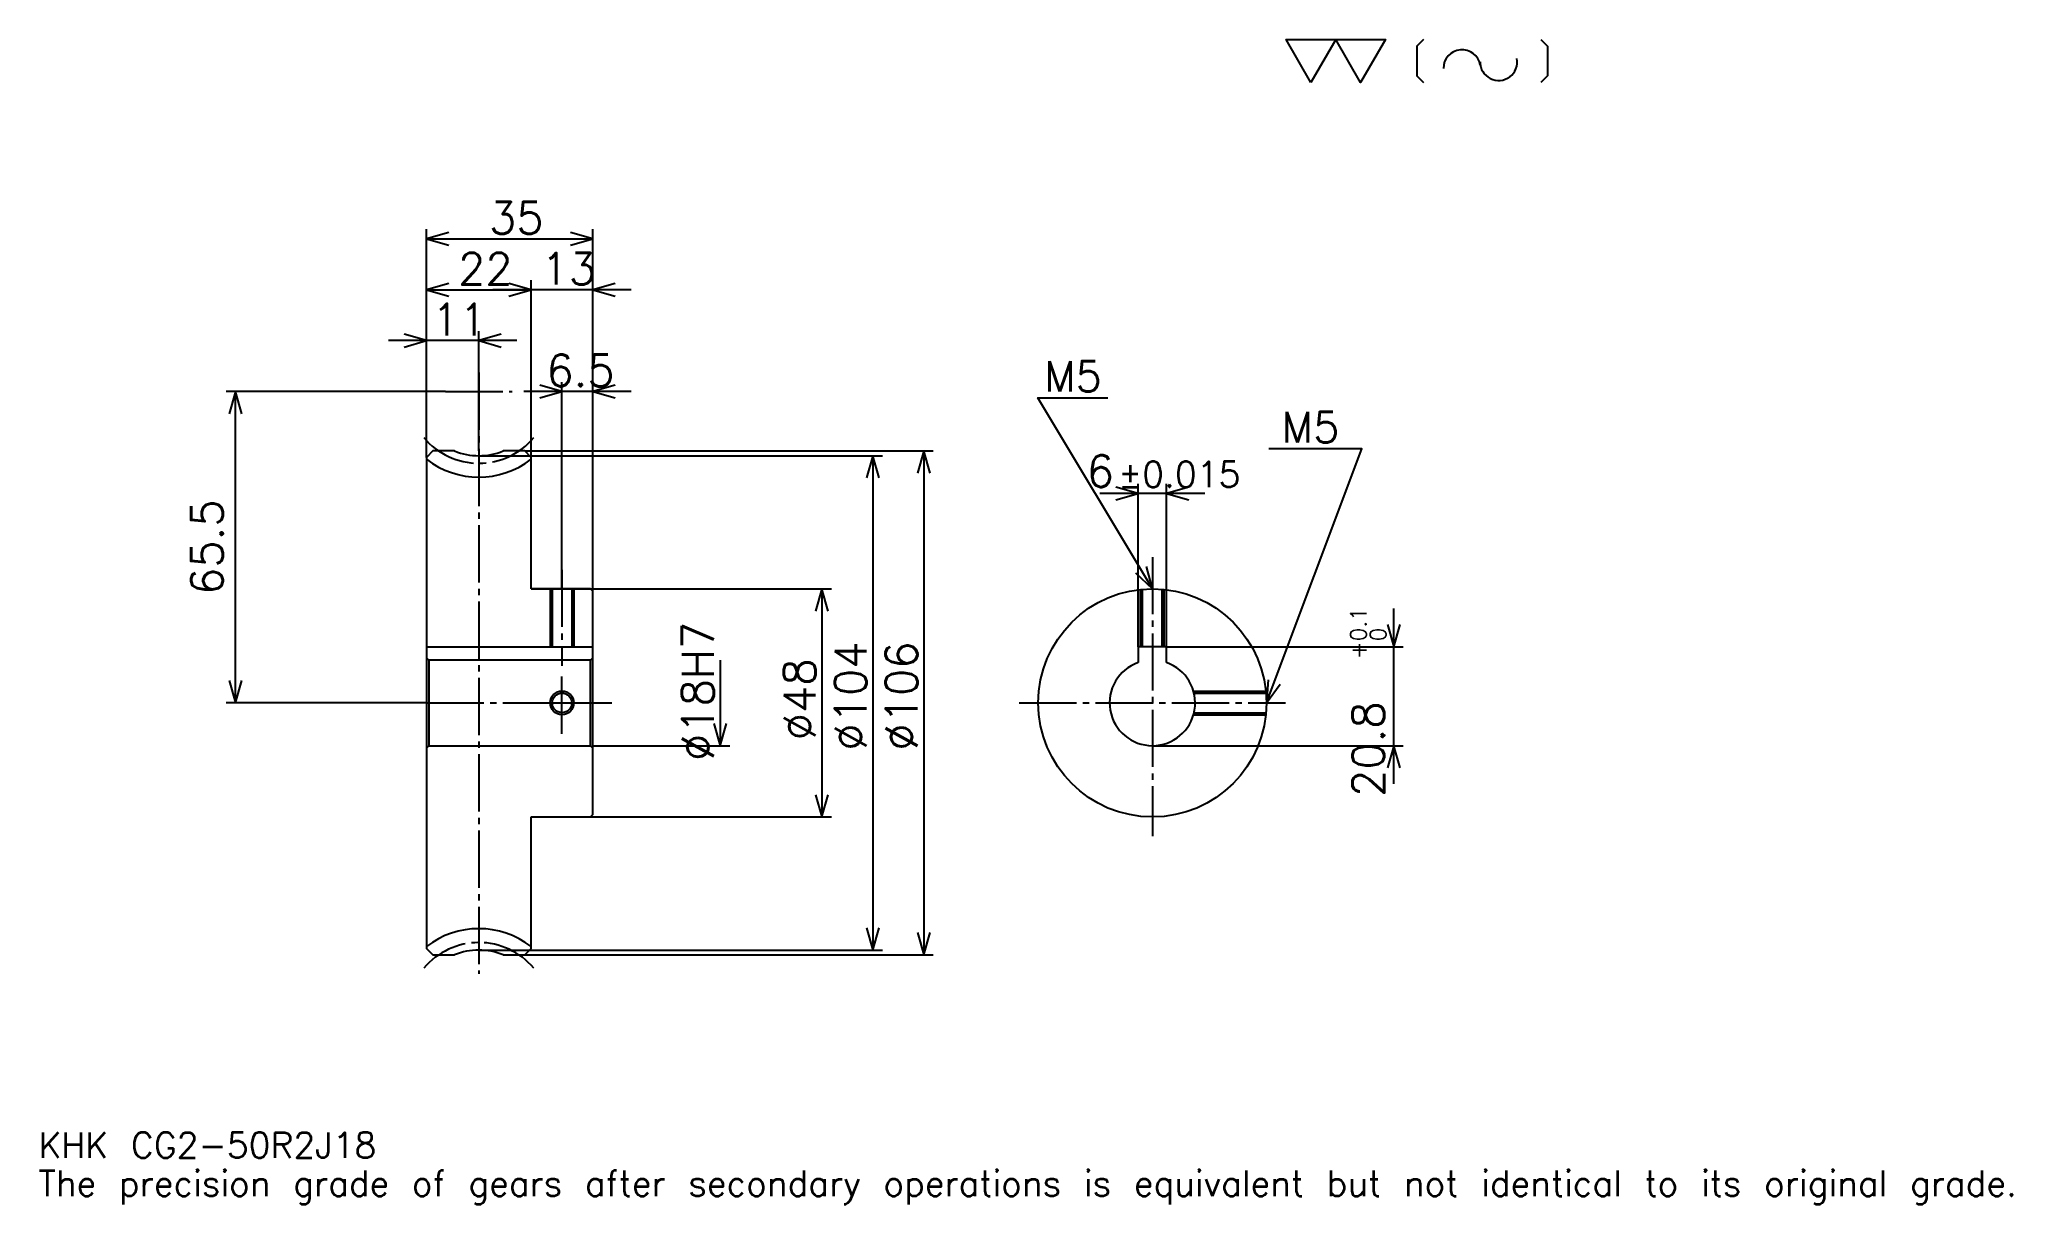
# Model space of a CAD drawing. Extents: x 14 to 429, y 5 to 250.
import ezdxf

# ---------------------------------------------------------------- set-up
doc = ezdxf.new("R2010")
doc.units = 0
doc.linetypes.add('DASHDOT', pattern=[16.064517, 12.048387, -1.33871, 1.33871, -1.33871])
doc.layers.get('0').update_dxf_attribs({"linetype": 'CONTINUOUS'})
doc.layers.add('DASHDOT', color=6, linetype='DASHDOT')
doc.styles.add('KANJI', font='TXT', dxfattribs={"bigfont": 'BIGFONT'})

msp = doc.modelspace()

# ---------------------------------------------------------------- linework, layer by layer
at = {"color": 5}
for p, q in [((95.048393, 163.443558), (95.048393, 210.080658)), ((95.048393, 208.072586), (130.048401, 208.072586)), ((130.048401, 163.443558), (130.048401, 210.080658)), ((117.048393, 163.443558), (117.048393, 199.370972)), ((95.048393, 197.362915), (117.048393, 197.362915)), ((138.080658, 197.362915), (109.016136, 197.362915)), ((106.048393, 163.443558), (106.048393, 188.661301)), ((114.08065, 186.653229), (87.016136, 186.653229)), ((99.064522, 175.943558), (52.87904, 175.943558)), ((54.887104, 110.443558), (54.887104, 175.943558)), ((138.080658, 175.943558), (115.516136, 175.943558)), ((123.548393, 163.443558), (123.548393, 177.95163)), ((95.048393, 162.104843), (95.048393, 163.443558)), ((106.048393, 162.443558), (130.048401, 162.443558)), ((115.709686, 163.443558), (130.048401, 163.443558)), ((117.048393, 162.104843), (117.048393, 163.443558)), ((123.548393, 134.443558), (123.548393, 163.443558)), ((123.548393, 134.443558), (123.548393, 163.443558)), ((130.048401, 163.443558), (201.669357, 163.443558)), ((130.048401, 133.943558), (130.048401, 163.443558)), ((130.048401, 162.443558), (190.959686, 162.443558)), ((188.95163, 162.443558), (188.95163, 58.443558)), ((199.661285, 163.443558), (199.661285, 57.443558)), ((258.790314, 154.5242), (236.7258, 154.5242)), ((244.758057, 122.243561), (244.758057, 156.532257)), ((250.758057, 122.243561), (250.758057, 156.532257)), ((117.048393, 134.443558), (130.048401, 134.443558)), ((130.048401, 134.443558), (180.25, 134.443558)), ((178.241943, 134.443558), (178.241943, 86.443558)), ((298.532257, 93.411301), (298.532257, 130.275818)), ((250.758057, 122.243561), (300.540344, 122.243561)), ((156.822586, 119.443558), (156.822586, 101.443558)), ((95.048393, 110.443558), (52.87904, 110.443558)), ((130.048401, 101.443558), (158.830658, 101.443558)), ((247.758057, 101.443558), (300.540344, 101.443558)), ((117.048393, 86.443558), (130.048401, 86.443558)), ((130.048401, 86.443558), (180.25, 86.443558)), ((106.048393, 58.443558), (130.048401, 58.443558)), ((130.048401, 58.443558), (190.959686, 58.443558)), ((115.709686, 57.443558), (130.048401, 57.443558)), ((130.048401, 57.443558), (201.669357, 57.443558))]:
    msp.add_line(p, q, dxfattribs=at)
at = {"color": 4}
for p, q in [((95.048393, 122.243561), (130.048401, 122.243561)), ((130.048401, 119.943558), (129.548401, 119.443558)), ((95.048393, 100.943558), (95.548393, 101.443558)), ((130.048401, 100.943558), (129.548401, 101.443558))]:
    msp.add_line(p, q, dxfattribs=at)
at = {"color": 7}
for points in [[(281.129028, 240.967743), (275.908051, 250.017426), (296.791931, 250.017426), (291.570953, 240.967743), (286.350006, 250.017426), (281.129028, 240.967743)], [(304.797424, 250.017426), (303.405151, 248.625168), (303.405151, 242.360001), (304.797424, 240.967743)], [(329.51001, 250.017426), (330.902252, 248.625168), (330.902252, 242.360001), (329.51001, 240.967743)]]:
    msp.add_lwpolyline(points, dxfattribs=at)
at = {"color": 5}
for points in [[(99.733879, 209.411285), (95.048393, 208.072586), (99.733879, 206.733887)], [(125.362907, 206.733887), (130.048401, 208.072586), (125.362907, 209.411285)], [(99.733879, 198.70163), (95.048393, 197.362915), (99.733879, 196.0242)], [(112.362907, 196.0242), (117.048393, 197.362915), (112.362907, 198.70163)], [(112.362907, 196.0242), (117.048393, 197.362915), (112.362907, 198.70163)], [(134.733887, 198.70163), (130.048401, 197.362915), (134.733887, 196.0242)], [(90.362907, 185.314529), (95.048393, 186.653229), (90.362907, 187.991943)], [(110.733879, 187.991943), (106.048393, 186.653229), (110.733879, 185.314529)], [(56.225815, 171.258072), (54.887104, 175.943558), (53.548393, 171.258072)], [(118.862907, 174.604858), (123.548393, 175.943558), (118.862907, 177.282257)], [(134.733887, 177.282257), (130.048401, 175.943558), (134.733887, 174.604858)], [(247.758057, 134.443558), (223.661285, 174.604858), (238.387115, 174.604858)], [(190.290329, 157.758072), (188.95163, 162.443558), (187.612915, 157.758072)], [(201, 158.758072), (199.661285, 163.443558), (198.322586, 158.758072)], [(271.758057, 110.443558), (291.838715, 163.895172), (272.293579, 163.895172)], [(240.072571, 153.185486), (244.758057, 154.5242), (240.072571, 155.862915)], [(255.443542, 155.862915), (250.758057, 154.5242), (255.443542, 153.185486)], [(244.199463, 137.772568), (247.758057, 134.443558), (246.495331, 139.150085)], [(179.580658, 129.758072), (178.241943, 134.443558), (176.903229, 129.758072)], [(297.193542, 126.929047), (298.532257, 122.243561), (299.870972, 126.929047)], [(53.548393, 115.129044), (54.887104, 110.443558), (56.225815, 115.129044)], [(272.152679, 115.300529), (271.758057, 110.443558), (274.659058, 114.358932)], [(155.483871, 106.129044), (156.822586, 101.443558), (158.161301, 106.129044)], [(299.870972, 96.758072), (298.532257, 101.443558), (297.193542, 96.758072)], [(176.903229, 91.129044), (178.241943, 86.443558), (179.580658, 91.129044)], [(187.612915, 63.129044), (188.95163, 58.443558), (190.290329, 63.129044)], [(198.322586, 62.129044), (199.661285, 57.443558), (201, 62.129044)]]:
    msp.add_lwpolyline(points, dxfattribs=at)
at = {"color": 4}
for points in [[(100.949371, 163.443558), (96.3871, 163.443558), (95.048393, 162.104843), (95.048393, 100.943558)], [(117.048393, 134.443558), (117.048393, 162.104843), (115.709686, 163.443558), (111.147415, 163.443558)], [(117.048393, 86.443558), (129.548401, 86.443558), (130.048401, 86.943558), (130.048401, 133.943558), (129.548401, 134.443558), (117.048393, 134.443558)], [(121.048393, 134.443558), (121.048393, 122.243561)], [(121.483391, 134.443558), (121.483391, 122.243561)], [(125.613396, 134.443558), (125.613396, 122.243561)], [(126.048393, 134.443558), (126.048393, 122.243561)], [(245.258057, 122.243561), (245.258057, 134.312988)], [(245.693054, 122.243561), (245.693054, 134.354553)], [(249.823059, 122.243561), (249.823059, 134.354553)], [(250.258057, 122.243561), (250.258057, 134.312988)], [(250.758057, 118.928841), (250.758057, 122.243561), (244.758057, 122.243561), (244.758057, 118.928841)], [(95.048393, 119.943558), (95.548393, 119.443558), (95.548393, 101.443558), (129.548401, 101.443558), (129.548401, 119.443558), (95.548393, 119.443558)], [(256.40387, 112.943558), (271.627502, 112.943558)], [(256.517975, 112.50856), (271.669067, 112.50856)], [(256.40387, 107.943558), (271.627502, 107.943558)], [(256.517975, 108.378555), (271.669067, 108.378555)], [(95.048393, 100.943558), (95.048393, 58.782269), (96.3871, 57.443558), (100.949371, 57.443558)], [(111.147415, 57.443558), (115.709686, 57.443558), (117.048393, 58.782269), (117.048393, 86.443558)]]:
    msp.add_lwpolyline(points, dxfattribs=at)
for centre, radius in [((247.758057, 110.443558), 24), ((123.548393, 110.443558), 2.065)]:
    msp.add_circle(centre, radius, dxfattribs=at)
at = {"color": 7}
msp.add_circle((123.548393, 110.443558), 2.5, dxfattribs=at)
for centre, start, end in [((312.889923, 243.942459), 10, 180), ((320.602386, 245.302383), 180, 10)]:
    msp.add_arc(centre, 3.915726, start, end, dxfattribs=at)
at = {"color": 4}
for centre, radius, start, end in [((106.048393, 175.943558), 13.5, 247.80839416, 292.19160779), ((106.048393, 175.943558), 18, 232.33011338, 307.66988662), ((247.758057, 110.443558), 9, 109.47122094, 70.52877906), ((106.048393, 44.943558), 18, 52.33011338, 127.66988662), ((106.048393, 44.943558), 13.5, 67.80839221, 112.19160584)]:
    msp.add_arc(centre, radius, start, end, dxfattribs=at)
at = {"layer": 'DASHDOT', "color": 7}
for p, q in [((106.048393, 179.959686), (106.048393, 53.427429)), ((99.064522, 175.943558), (113.032265, 175.943558)), ((247.758057, 141.1371), (247.758057, 82.427429)), ((95.048393, 110.443558), (134.064514, 110.443558)), ((219.741943, 110.443558), (275.7742, 110.443558))]:
    msp.add_line(p, q, dxfattribs=at)
for points in [[(123.548393, 138.459686), (123.548393, 118.227432)], [(123.548393, 103.927429), (123.548393, 116.959686)], [(117.032265, 110.443558), (130.064514, 110.443558)]]:
    msp.add_lwpolyline(points, dxfattribs=at)
for centre, start, end in [((106.048393, 175.943558), 220.00000049, 319.99999951), ((106.048393, 44.943558), 40.00000049, 139.99999951)]:
    msp.add_arc(centre, 15.08, start, end, dxfattribs=at)

# ---------------------------------------------------------------- texts
at = {"color": 7, "style": 'KANJI'}
for s, height, p in [('35', 6.693548, (108.197586, 209.143555)), ('22', 6.693548, (101.697586, 198.433884)), ('13', 6.693548, (119.197586, 198.433884)), ('11', 6.693548, (96.197586, 187.724213)), ('6.5', 6.693548, (120.272186, 177.014526)), ('M5', 6.425807, (225, 175.943558)), ('M5', 6.425807, (274.970978, 165.233887)), ('6', 6.693548, (233.941254, 155.862915)), ('%%p0.015', 5.354839, (240.567047, 155.862915)), ('KHK CG2-50R2J18', 5.354839, (13.387096, 14.725806)), ('The precision grade of gears after secondary operations is equivalent but not identical to its original grade.', 5.354839, (13.387096, 6.693548))]:
    msp.add_text(s, height=height, dxfattribs=at).set_placement(p)
for s, height, p in [('65.5', 6.693548, (52.209686, 133.153229)), ('0.1', 3.346774, (292.775818, 123.398567)), ('%%c18H7', 6.693548, (155.483871, 98.227829)), ('0', 3.346774, (296.925812, 123.398567)), ('%%c104', 6.693548, (187.612915, 100.403236)), ('%%c106', 6.693548, (198.322586, 100.403236)), ('+', 3.346774, (292.775818, 119.650177)), ('%%c48', 6.693548, (176.903229, 102.578636)), ('20.8', 6.693548, (296.5242, 90.677856))]:
    msp.add_text(s, height=height, rotation=90, dxfattribs=at).set_placement(p)

doc.saveas('drawing.dxf')
